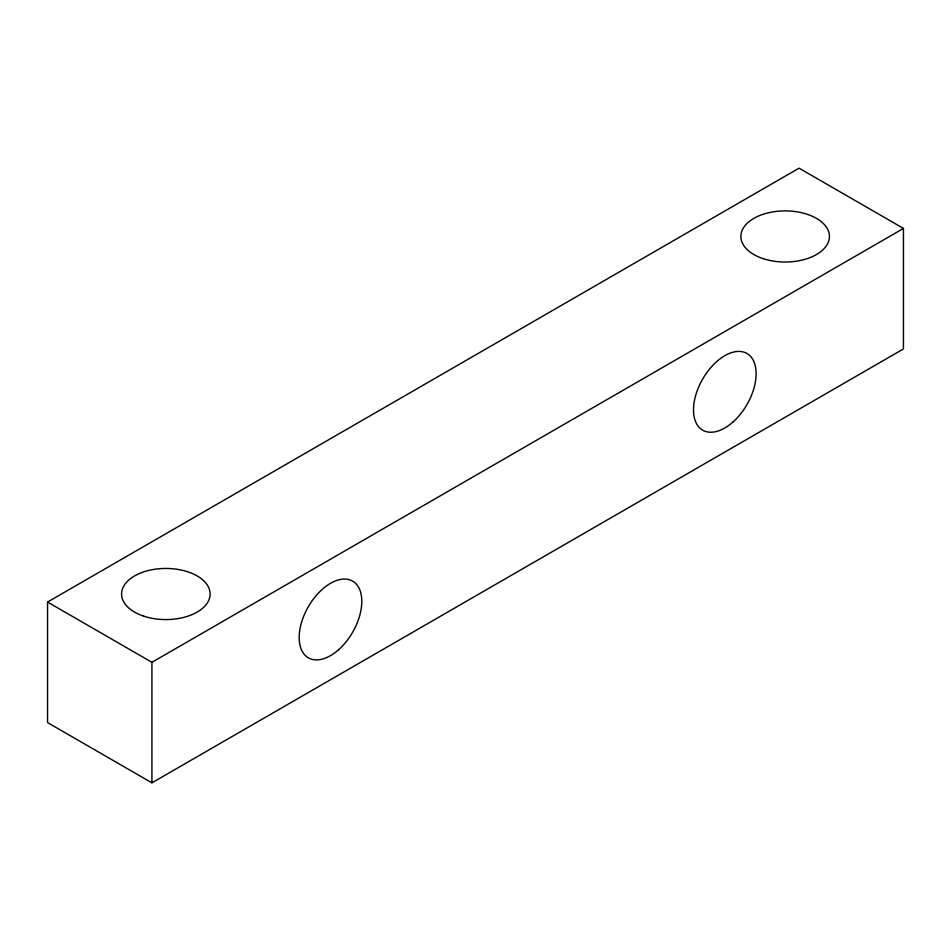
<?xml version="1.0" encoding="UTF-8"?>
<svg xmlns="http://www.w3.org/2000/svg" width="951" height="951" viewBox="0 0 951 951"><rect width="100%" height="100%" fill="white"/><g stroke="black" fill="none" stroke-linecap="round" stroke-linejoin="round"><path stroke-width="1.43" d="M47.55 602.054L799.078 168.161L903.45 228.43L903.45 348.946L151.922 782.839L47.55 722.57L47.55 602.054L151.922 662.312L903.45 228.43M151.922 662.312L151.922 782.839M763.011 258.601A44.281 25.57 0 0 0 829.438 236.454A44.281 25.57 0 0 0 763.011 214.32A44.281 25.57 0 0 0 763.011 258.601M143.708 616.153A44.281 25.57 0 0 0 210.123 594.018A44.281 25.57 0 0 0 143.708 571.872A44.281 25.57 0 0 0 143.708 616.153M732.912 422.078A44.281 25.57 -60 0 0 746.951 353.475A44.281 25.57 -60 0 0 694.563 399.931A44.281 25.57 -60 0 0 732.912 422.078M338.592 649.723A44.281 25.57 -60 0 0 352.631 581.132A44.281 25.57 -60 0 0 300.243 627.589A44.281 25.57 -60 0 0 338.592 649.723"/></g></svg>
